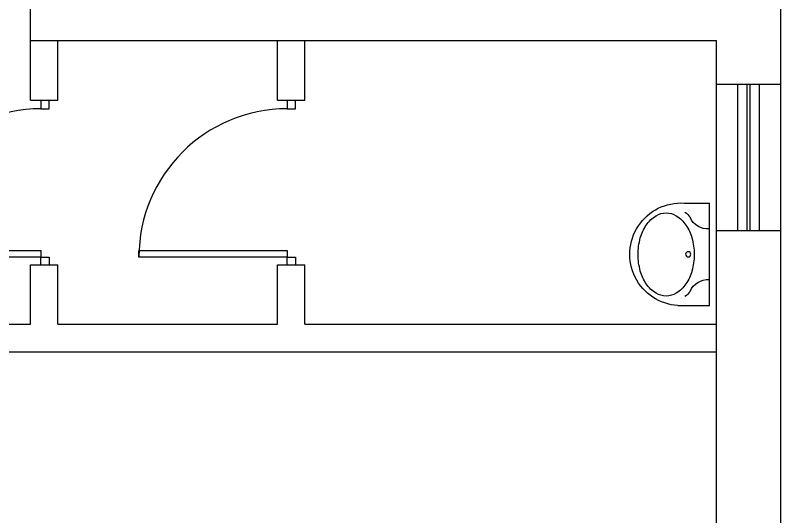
# Model space of a CAD drawing. Extents: x -211487 to 129179, y -113885 to 115281.
# Drawn here: x -3957 to 225, y -92216 to -89477 of the extents above; entities that cross this region are included whole.
import ezdxf

# ---------------------------------------------------------------- set-up
doc = ezdxf.new("R2010")
doc.units = 0
doc.layers.get('0').update_dxf_attribs({"linetype": 'CONTINUOUS'})
for name, color, linetype in [('BLD-PART', 7, 'CONTINUOUS'), ('BLD-STRUCT', 7, 'CONTINUOUS'), ('DOOR', 7, 'CONTINUOUS'), ('SAN-FIT', 7, 'CONTINUOUS')]:
    doc.layers.add(name, color=color, linetype=linetype)

# ---------------------------------------------------------------- blocks, each defined once
blk = doc.blocks.new('DOORX')
for p, q in [((0.05, 0), (0.05, 0.9)), ((0.05, 0.9), (0.09, 0.9)), ((0.09, 0.9), (0.09, 0)), ((0, 0), (0.05, 0)), ((0.09, 0), (0.05, 0)), ((0.05, 0), (0.05, -0.05)), ((0.95, 0), (0.95, -0.05)), ((1, 0), (0.95, 0)), ((0.05, -0.05), (0, -0.05)), ((0.95, -0.05), (1, -0.05))]:
    blk.add_line(p, q)
blk.add_arc((0.05, 0), 0.9, 0, 90)
blk = doc.blocks.new('STANDARD')
blk.add_blockref('DOORX', (0.5366, 0.2561))
blk = doc.blocks.new('WHB2')
for p, q in [((-0.28, 0), (0.28, 0)), ((-0.28, -0.172), (-0.28, 0)), ((0.28, -0.1368), (0.28, 0))]:
    blk.add_line(p, q)
blk.add_lwpolyline([(-0.001, -0.0829, 0.068343), (-0.0912, -0.0952, 0.080514), (-0.1615, -0.1278, 0.107064), (-0.2124, -0.181, 0.138337), (-0.228, -0.2363, 0.138337), (-0.2124, -0.2916, 0.107064), (-0.1615, -0.3448, 0.080514), (-0.0912, -0.3773, 0.068343), (-0.001, -0.3897, 0.068343), (0.0893, -0.3773, 0.080514), (0.1596, -0.3448, 0.107064), (0.2105, -0.2916, 0.138337), (0.2261, -0.2363, 0.138337), (0.2105, -0.181, 0.107064), (0.1596, -0.1278, 0.080514), (0.0893, -0.0952, 0.068343)], format="xyb", close=True)
blk.add_circle((0, -0.1157), 0.0142)
for centre, radius, start, end in [((-0.2431, -0.0087), 0.1051, 292.8641, 4.7363), ((0.2431, -0.0087), 0.1051, 175.2637, 247.1359), ((-0.1541, -0.1797), 0.0885, 123.0153, 148.8458), ((0.1541, -0.1797), 0.0885, 31.1542, 56.9847), ((0, -0.1544), 0.2805, 183.5443, 3.5955)]:
    blk.add_arc(centre, radius, start, end)

msp = doc.modelspace()

# ---------------------------------------------------------------- linework, layer by layer
at = {"layer": 'BLD-PART'}
for p, q in [((-3874.8, -89941.2), (-3874.8, -89614.7)), ((-3724.8, -89941.2), (-3724.8, -89614.7)), ((-2524.8, -89941.2), (-2524.8, -89614.7)), ((-2374.8, -89941.2), (-2374.8, -89614.7)), ((-3874.8, -89941.2), (-3724.8, -89941.2)), ((-2524.8, -89941.2), (-2374.8, -89941.2)), ((-3874.8, -91164.7), (-3874.8, -90841.2)), ((-3874.8, -90841.2), (-3724.8, -90841.2)), ((-3724.8, -91164.7), (-3724.8, -90841.2)), ((-2524.8, -91164.7), (-2524.8, -90841.2)), ((-2524.8, -90841.2), (-2374.8, -90841.2)), ((-2374.8, -91164.7), (-2374.8, -90841.2)), ((-5874.8, -91164.7), (-3874.8, -91164.7)), ((-3724.8, -91164.7), (-2524.8, -91164.7)), ((-2374.8, -91164.7), (-124.8, -91164.7)), ((-5724.8, -91314.7), (-124.8, -91314.7))]:
    msp.add_line(p, q, dxfattribs=at)
at = {"layer": 'BLD-STRUCT'}
for p, q in [((225.2, -110914.7), (225.2, -88114.7)), ((-3874.8, -89614.7), (-3874.8, -89264.7)), ((-3874.8, -89614.7), (-2374.8, -89614.7)), ((-2374.8, -89614.7), (-124.8, -89614.7)), ((-124.8, -110564.7), (-124.8, -89614.7)), ((-124.8, -89852.6), (225.2, -89852.6)), ((-124.8, -90652.6), (225.2, -90652.6))]:
    msp.add_line(p, q, dxfattribs=at)
at = {"layer": 'DOOR'}
for p, q in [((-8.8, -90652.6), (-8.8, -89852.6)), ((41.2, -90652.6), (41.2, -89852.6)), ((59.2, -90652.6), (59.2, -89852.6)), ((109.2, -90652.6), (109.2, -89852.6))]:
    msp.add_line(p, q, dxfattribs=at)

# ---------------------------------------------------------------- block references
at = {"layer": 'DOOR', "xscale": 900, "yscale": 900, "zscale": 900, "rotation": 90}
for p in [(-3587.1, -91325.8), (-2241.3, -91325.8)]:
    msp.add_blockref('Standard', p, dxfattribs=at)
at = {"layer": 'SAN-FIT', "xscale": -1000, "yscale": 1000, "zscale": 1000, "rotation": 270}
msp.add_blockref('WHB2', (-164.6, -90782.9), dxfattribs=at)

doc.saveas('drawing.dxf')
